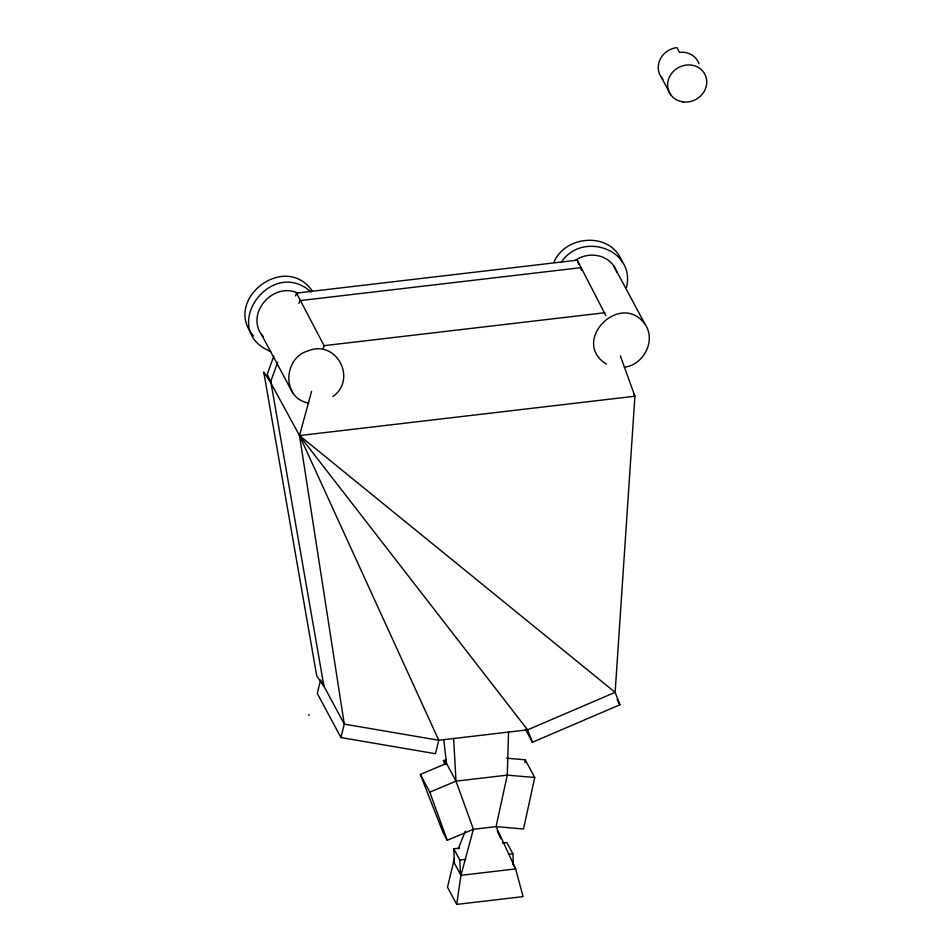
<?xml version="1.0" encoding="UTF-8"?>
<svg xmlns="http://www.w3.org/2000/svg" width="952" height="952" viewBox="0 0 952 952"><rect width="100%" height="100%" fill="white"/><g stroke="black" fill="none" stroke-linecap="round" stroke-linejoin="round"><path stroke-width="1.43" d="M508.558 731.672L507.285 775.13L496.075 826.622L515.627 868.914L523.088 896.617L456.71 904.4L447.488 887.204L454.437 858.43M626.523 287.385C635.734 248.877 581.517 231.157 561.394 262.157M524.968 762.731L525.242 759.803L506.464 758.173M456.71 904.4L460.935 875.328L473.406 829.287L456.008 781.152L446.512 763.444L443.43 760.517L446.357 760.172M525.242 759.803L534.738 777.51L523.529 829.002L496.075 826.622L473.406 829.287L447.214 840.295L443.013 832.464L420.332 774.452L446.512 763.444L443.81 739.942M311.59 391.332L299.499 435.564L438.777 740.263L435.433 753.71L340.935 737.562L344.279 724.115L299.499 435.564L267.381 376.528M323.275 348.527L324.061 345.671L296.536 293.097L577.281 260.158L605.805 315.517M273.831 356.036L267.274 374.219L270.927 382.371L323.93 686.178L316.766 676.051L263.764 372.244L270.927 382.371M295.525 295.894L296.536 293.097M270.642 381.752L277.71 362.165M298.892 303.426L299.904 300.63L580.649 267.69L581.589 270.451M458.257 848.839L465.373 831.037M554.135 261.788C566.38 234.061 612.433 231.907 622.299 262.526M332.938 396.544C357.607 378.717 336.115 338.793 307.603 351.062C283.018 358.273 281.78 398.876 308.781 402.993M575.329 260.42C587.075 251.971 605.258 253.601 613.754 265.882L645.004 324.168C656.428 340.661 643.576 364.878 624.357 367.258M525.421 729.292L532.382 742.274L619.907 704.777L615.135 692.342L634.913 396.222L620.359 355.87M420.332 774.452L429.816 792.159L456.008 781.152L507.285 775.13L534.738 777.51M324.061 345.671L604.806 312.732M532.382 742.274L527.61 729.839L299.499 435.564L634.913 396.222L633.544 393.652M454.378 861.834L453.747 848.779L459.649 848.077M502.418 843.067L506.845 842.544L512.878 853.813L513.449 865.416M453.747 848.779L459.792 860.037L465.683 859.347M508.451 854.337L512.878 853.813M297.56 293.014C273.771 281.887 245.985 312.327 261.419 334.45L292.669 392.736M270.737 351.502C217.853 330.07 270.999 255.552 310.959 292.014M606.472 364.164C569.927 341.649 620.228 290.372 645.004 324.168M299.499 435.564L615.135 692.342L527.61 729.839L438.777 740.263L344.279 724.115L320.61 679.99L317.278 693.425L340.935 737.562M311.994 290.562C284.481 251.745 222.102 300.285 253.601 336.068M261.419 334.45L263.287 336.484M661.331 77.243L670.696 94.712M617.122 699.589L619.907 704.777M512.866 863.761L515.627 868.914L460.935 875.328L453.342 861.167M613.754 265.882L616.848 272.082M263.764 372.244L265.001 374.933M497.265 830.775L500.847 838.771M443.43 760.517L445.048 764.67M429.816 792.159L447.214 840.295M577.281 260.158L578.685 264.311M453.628 738.324L456.008 781.152M459.792 860.037L460.423 873.091M308.876 714.619L308.924 715.511M699.03 63.843A19.956 18.171 -28.2 0 0 679.478 52.384L676.92 47.6A19.956 18.171 -28.2 0 0 659.879 59.94A19.956 18.171 -28.2 0 0 662.854 79.087M682.989 101.912A19.956 18.171 -28.2 0 0 705.825 76.517A19.956 18.171 -28.2 0 0 672.719 72.09A19.956 18.171 -28.2 0 0 682.989 101.912"/></g></svg>
